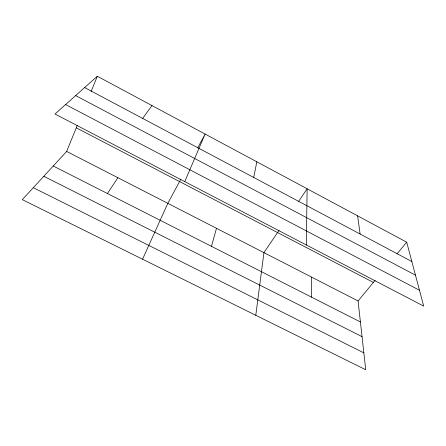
<?xml version="1.0" encoding="UTF-8"?>
<svg xmlns="http://www.w3.org/2000/svg" width="446" height="446" viewBox="0 0 446 446"><rect width="100%" height="100%" fill="white"/><g stroke="black" fill="none" stroke-linecap="round" stroke-linejoin="round"><path stroke-width="0.67" d="M311.592 297.17L311.603 277.111M306.291 244.943L307.143 188.781L298.72 201.235M255.787 315.289L263.937 252.653L279.084 230.264M253.713 177.458L256.824 161.798M211.476 246.343L216.483 228.307M375.142 280.322L358.071 300.955L365.726 369.745L22.3 199.635L66.649 151.428L77.32 125.27M91.096 91.497L97.317 76.255L406.707 242.178L423.7 306.118L54.986 114.009L97.317 76.255M184.75 181.617L205.115 134.068L197.695 147.849M142.558 259.204L167.819 203.337L180.847 179.147M107.425 193.519L117.889 177.72M142.659 118.413L151.969 105.568M396.99 253.919L406.707 242.178M33.294 187.682L363.847 352.858M43.786 176.281L362.046 336.646M53.236 166.007L360.407 321.951M66.649 151.428L358.071 300.955M76.277 127.824L373.402 282.424M65.59 104.548L419.491 290.279M75.636 95.589L415.471 275.165M84.634 87.567L411.853 261.534M357.603 215.842L360.123 234.033"/></g></svg>
